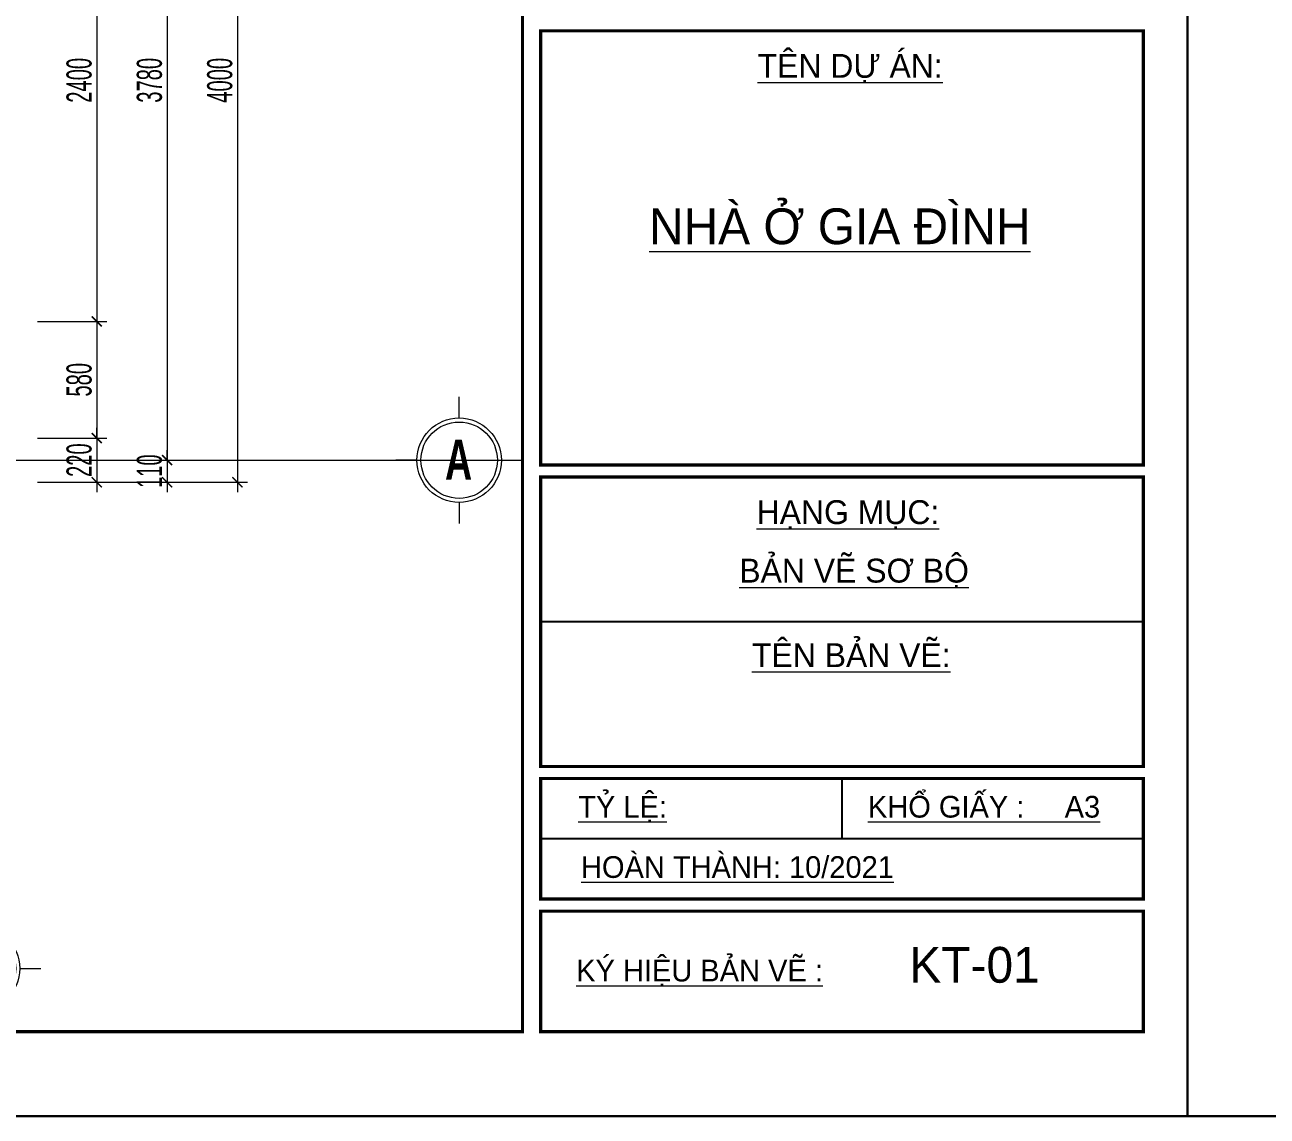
# Model space of a CAD drawing. Header units: millimetres. Extents: x 1336014 to 2939047, y -333549 to -60566.
# Drawn here: x 1382231 to 1388413, y -109720 to -104290 of the extents above; entities that cross this region are included whole.
import ezdxf
from ezdxf.enums import TextEntityAlignment as Align

# ---------------------------------------------------------------- set-up
doc = ezdxf.new("R2010")
doc.units = ezdxf.units.MM
doc.header["$MEASUREMENT"] = 0
doc.linetypes.add('CENTER2', pattern=[1.125, 0.75, -0.125, 0.125, -0.125])
for name, color, linetype, lineweight in [('05.Text', 253, 'Continuous', 18), ('08.Dim', 156, 'Continuous', 15), ('10.truc', 250, 'CENTER2', 20), ('11.Khung bo', 32, 'Continuous', 50), ('12.Khung', 36, 'Continuous', 25)]:
    doc.layers.add(name, color=color, linetype=linetype, lineweight=lineweight)
doc.layers.add('Tpl_Bound', color=1, linetype='Continuous', plot=False)
doc.styles.add('AVANTHB', font='')
doc.styles.add('TT5_Text Dim', font='hoatbif.shx', dxfattribs={"width": 0.6})
doc.styles.add('VnAvantH', font='')
doc.styles.get('AVANTHB').set_extended_font_data('.VnAvantH', bold=True)
doc.styles.get('VnAvantH').set_extended_font_data('.VnAvantH')
doc.dimstyles.new('TT5_Dim 1-50', dxfattribs={"dimscale": 50, "dimtxt": 2.5, "dimasz": 1, "dimexe": 1, "dimexo": 0.5, "dimgap": 0.5, "dimtad": 1, "dimdec": 0, "dimzin": 0, "dimdsep": 46, "dimtxsty": 'TT5_Text Dim', "dimblk": 'ARCHTICK', "dimcen": 0, "dimdle": 1, "dimclrd": 256, "dimclre": 256, "dimclrt": 1, "dimadec": 0, "dimazin": 0, "dimtfac": 0.015, "dimtdec": 0, "dimtix": 1, "dimtmove": 2, "dimatfit": 3, "dimldrblk": 'DOT', "dimfxl": 1, "dimtolj": 1, "dimtzin": 0, "dimlwd": -1, "dimlwe": -1, "dimarcsym": 1})

# ---------------------------------------------------------------- blocks, each defined once
blk = doc.blocks.new('100')
at = {"layer": '11.Khung bo', "const_width": 26.7}
for points in [[(1860913, -945240), (1860913, -916940), (1896063, -916940), (1896063, -945240)], [(1860913, -945240), (1860913, -916940), (1896063, -916940), (1896063, -945240)], [(1860913, -945240), (1860913, -916940), (1896063, -916940), (1896063, -945240)], [(1896213, -940540), (1901213, -940540), (1901213, -936940), (1896213, -936940)], [(1896213, -940540), (1901213, -940540), (1901213, -936940), (1896213, -936940)], [(1896213, -940540), (1901213, -940540), (1901213, -936940), (1896213, -936940)], [(1896213, -943040), (1901213, -943040), (1901213, -940640), (1896213, -940640)], [(1896213, -943040), (1901213, -943040), (1901213, -940640), (1896213, -940640)], [(1896213, -943040), (1901213, -943040), (1901213, -940640), (1896213, -940640)], [(1896213, -944140), (1901213, -944140), (1901213, -943140), (1896213, -943140)], [(1896213, -944140), (1901213, -944140), (1901213, -943140), (1896213, -943140)], [(1896213, -944140), (1901213, -944140), (1901213, -943140), (1896213, -943140)], [(1896213, -945240), (1901213, -945240), (1901213, -944240), (1896213, -944240)], [(1896213, -945240), (1901213, -945240), (1901213, -944240), (1896213, -944240)], [(1896213, -945240), (1901213, -945240), (1901213, -944240), (1896213, -944240)]]:
    blk.add_lwpolyline(points, close=True, dxfattribs=at)
at = {"layer": '12.Khung'}
for p, q in [((1901213, -941840), (1896213, -941840)), ((1901213, -941840), (1896213, -941840)), ((1901213, -941840), (1896213, -941840)), ((1898713, -943640), (1898713, -943140)), ((1898713, -943640), (1898713, -943140)), ((1898713, -943640), (1898713, -943140)), ((1901213, -943640), (1896213, -943640)), ((1901213, -943640), (1896213, -943640)), ((1901213, -943640), (1896213, -943640))]:
    blk.add_line(p, q, dxfattribs=at)
blk.add_lwpolyline([(1901579, -945940), (1901579, -916240), (1859580, -916240), (1859580, -945940)], close=True, dxfattribs=at)
blk.add_lwpolyline([(1901579, -945940), (1901579, -916240), (1859580, -916240), (1859580, -945940)], close=True, dxfattribs=at)
blk.add_lwpolyline([(1901579, -945940), (1901579, -916240), (1859580, -916240), (1859580, -945940)], close=True, dxfattribs=at)
at = {"layer": '05.Text', "style": 'VnAvantH'}
for s, height, p in [('%%Utªn Dù ¸N:', 198, (1898013, -937329)), ('%%Unhµ ë gia ®×nh', 297, (1897112, -938709)), ('%%Uh¹ng môc:', 198, (1898005, -941030)), ('%%Uh¹ng môc:', 198, (1898005, -941030)), ('%%Uh¹ng môc:', 198, (1898005, -941030)), ('%%Ub¶n vÏ s¬ bé', 198, (1897861, -941515)), ('%%Ub¶n vÏ s¬ bé', 198, (1897861, -941515)), ('%%Ub¶n vÏ s¬ bé', 198, (1897861, -941515)), ('%%Utªn b¶n vÏ:', 198, (1897966, -942216)), ('%%Utªn b¶n vÏ:', 198, (1897966, -942216)), ('%%Utªn b¶n vÏ:', 198, (1897966, -942216)), ('%%Utû lÖ:', 180, (1896525, -943464)), ('%%UKHæ GIÊY :     A3', 180, (1898928, -943464)), ('%%Uhoµn thµnh: 10/2021', 180, (1896548, -943964)), ('%%Uký hiÖu b¶n vÏ :', 180, (1896508, -944823))]:
    blk.add_text(s, height=height, dxfattribs=at).set_placement(p)
blk = doc.blocks.new('DANHTRUC')
for p, q in [((980383, -947347), (980383, -947137)), ((979963, -947767), (979753, -947767)), ((980803, -947767), (981013, -947767)), ((980383, -948187), (980383, -948397))]:
    blk.add_line(p, q)
for radius in [420, 380]:
    blk.add_circle((980383, -947767), radius)
blk = doc.blocks.new('_ARCHTICK')
at = {"const_width": 0.15}
blk.add_lwpolyline([(-0.5, -0.5), (0.5, 0.5)], dxfattribs=at)
blk = doc.blocks.new('*D233')
at = {"layer": '08.Dim', "transparency": 16777216}
for p, q in [((1382938.6, -102625.8), (1382938.6, -106505.8)), ((1382293.9, -102675.8), (1382988.6, -102675.8)), ((1382293.9, -106455.8), (1382988.6, -106455.8))]:
    blk.add_line(p, q, dxfattribs=at)
at = {"layer": 'Defpoints', "color": 0, "transparency": 16777216}
for p in [(1382268.9, -102675.8), (1382268.9, -106455.8), (1382938.6, -106455.8)]:
    blk.add_point(p, dxfattribs=at)
at = {"layer": '08.Dim', "transparency": 16777216, "xscale": 50, "yscale": 50, "zscale": 50}
for p, rotation in [((1382938.6, -102675.8), 90), ((1382938.6, -106455.8), 270)]:
    blk.add_blockref('_ARCHTICK', p, dxfattribs=dict(at, rotation=rotation))
at = {"layer": '08.Dim', "color": 1, "transparency": 16777216, "insert": (1382851.1, -104565.8), "char_height": 125, "attachment_point": 5, "rotation": 90, "style": 'TT5_Text Dim'}
blk.add_mtext('\\A1;3780', dxfattribs=at)
blk = doc.blocks.new('_DOT')
blk.add_line((-0.5, 0), (-1, 0))
at = {"const_width": 0.5}
blk.add_lwpolyline([(-0.25, 0, 1), (0.25, 0, 1)], format="xyb", close=True, dxfattribs=at)
blk = doc.blocks.new('*D234')
at = {"layer": '08.Dim', "transparency": 16777216}
for p, q in [((1382293.9, -106455.8), (1382988.6, -106455.8)), ((1382938.6, -106455.8), (1382938.6, -106405.8)), ((1382938.6, -106455.8), (1382938.6, -106565.8)), ((1382293.9, -106565.8), (1382988.6, -106565.8)), ((1382938.6, -106565.8), (1382938.6, -106615.8))]:
    blk.add_line(p, q, dxfattribs=at)
at = {"layer": 'Defpoints', "color": 0, "transparency": 16777216}
for p in [(1382268.9, -106455.8), (1382268.9, -106565.8), (1382938.6, -106565.8)]:
    blk.add_point(p, dxfattribs=at)
at = {"layer": '08.Dim', "transparency": 16777216, "xscale": 50, "yscale": 50, "zscale": 50}
for p, rotation in [((1382938.6, -106455.8), 270), ((1382938.6, -106565.8), 90)]:
    blk.add_blockref('_ARCHTICK', p, dxfattribs=dict(at, rotation=rotation))
at = {"layer": '08.Dim', "color": 1, "transparency": 16777216, "insert": (1382851.1, -106510.8), "char_height": 125, "attachment_point": 5, "rotation": 90, "style": 'TT5_Text Dim'}
blk.add_mtext('\\A1;110', dxfattribs=at)
blk = doc.blocks.new('*D235')
at = {"layer": '08.Dim', "transparency": 16777216}
for p, q in [((1382293.9, -102565.8), (1383338.6, -102565.8)), ((1383288.6, -102515.8), (1383288.6, -106615.8)), ((1382293.9, -106565.8), (1383338.6, -106565.8))]:
    blk.add_line(p, q, dxfattribs=at)
at = {"layer": 'Defpoints', "color": 0, "transparency": 16777216}
for p in [(1382268.9, -102565.8), (1382268.9, -106565.8), (1383288.6, -106565.8)]:
    blk.add_point(p, dxfattribs=at)
at = {"layer": '08.Dim', "transparency": 16777216, "xscale": 50, "yscale": 50, "zscale": 50}
for p, rotation in [((1383288.6, -102565.8), 90), ((1383288.6, -106565.8), 270)]:
    blk.add_blockref('_ARCHTICK', p, dxfattribs=dict(at, rotation=rotation))
at = {"layer": '08.Dim', "color": 1, "transparency": 16777216, "insert": (1383201.1, -104565.8), "char_height": 125, "attachment_point": 5, "rotation": 90, "style": 'TT5_Text Dim'}
blk.add_mtext('\\A1;4000', dxfattribs=at)
blk = doc.blocks.new('*D289')
at = {"layer": '08.Dim', "transparency": 16777216}
for p, q in [((1382293.9, -103365.8), (1382638.6, -103365.8)), ((1382588.6, -103315.8), (1382588.6, -105815.8)), ((1382293.9, -105765.8), (1382638.6, -105765.8))]:
    blk.add_line(p, q, dxfattribs=at)
at = {"layer": 'Defpoints', "color": 0, "transparency": 16777216}
for p in [(1382268.9, -103365.8), (1382268.9, -105765.8), (1382588.6, -105765.8)]:
    blk.add_point(p, dxfattribs=at)
at = {"layer": '08.Dim', "transparency": 16777216, "xscale": 50, "yscale": 50, "zscale": 50}
for p, rotation in [((1382588.6, -103365.8), 90), ((1382588.6, -105765.8), 270)]:
    blk.add_blockref('_ARCHTICK', p, dxfattribs=dict(at, rotation=rotation))
at = {"layer": '08.Dim', "color": 1, "transparency": 16777216, "insert": (1382501.1, -104565.8), "char_height": 125, "attachment_point": 5, "rotation": 90, "style": 'TT5_Text Dim'}
blk.add_mtext('\\A1;2400', dxfattribs=at)
blk = doc.blocks.new('*D290')
at = {"layer": '08.Dim', "transparency": 16777216}
for p, q in [((1382588.6, -105715.8), (1382588.6, -106395.8)), ((1382293.9, -105765.8), (1382638.6, -105765.8)), ((1382293.9, -106345.8), (1382638.6, -106345.8))]:
    blk.add_line(p, q, dxfattribs=at)
at = {"layer": 'Defpoints', "color": 0, "transparency": 16777216}
for p in [(1382268.9, -105765.8), (1382268.9, -106345.8), (1382588.6, -106345.8)]:
    blk.add_point(p, dxfattribs=at)
at = {"layer": '08.Dim', "transparency": 16777216, "xscale": 50, "yscale": 50, "zscale": 50}
for p, rotation in [((1382588.6, -105765.8), 90), ((1382588.6, -106345.8), 270)]:
    blk.add_blockref('_ARCHTICK', p, dxfattribs=dict(at, rotation=rotation))
at = {"layer": '08.Dim', "color": 1, "transparency": 16777216, "insert": (1382501.1, -106055.8), "char_height": 125, "attachment_point": 5, "rotation": 90, "style": 'TT5_Text Dim'}
blk.add_mtext('\\A1;580', dxfattribs=at)
blk = doc.blocks.new('*D291')
at = {"layer": '08.Dim', "transparency": 16777216}
for p, q in [((1382588.6, -106345.8), (1382588.6, -106295.8)), ((1382293.9, -106345.8), (1382638.6, -106345.8)), ((1382588.6, -106345.8), (1382588.6, -106565.8)), ((1382293.9, -106565.8), (1382638.6, -106565.8)), ((1382588.6, -106565.8), (1382588.6, -106615.8))]:
    blk.add_line(p, q, dxfattribs=at)
at = {"layer": 'Defpoints', "color": 0, "transparency": 16777216}
for p in [(1382268.9, -106345.8), (1382268.9, -106565.8), (1382588.6, -106565.8)]:
    blk.add_point(p, dxfattribs=at)
at = {"layer": '08.Dim', "transparency": 16777216, "xscale": 50, "yscale": 50, "zscale": 50}
for p, rotation in [((1382588.6, -106345.8), 270), ((1382588.6, -106565.8), 90)]:
    blk.add_blockref('_ARCHTICK', p, dxfattribs=dict(at, rotation=rotation))
at = {"layer": '08.Dim', "color": 1, "transparency": 16777216, "insert": (1382501.1, -106455.8), "char_height": 125, "attachment_point": 5, "rotation": 90, "style": 'TT5_Text Dim'}
blk.add_mtext('\\A1;220', dxfattribs=at)

msp = doc.modelspace()

# ---------------------------------------------------------------- linework, layer by layer
at = {"layer": '10.truc'}
msp.add_line((1363917.5, -106455.8), (1384707.3, -106455.8), dxfattribs=at)
at = {"layer": 'Tpl_Bound', "color": 1}
for points in [[(1362817.5, -109719.8), (1362817.5, -91900), (1388017.3, -91900), (1388017.3, -109719.8)], [(1388017.3, -109719.8), (1388017.3, -91900), (1413217, -91900), (1413217, -109719.8)]]:
    msp.add_lwpolyline(points, close=True, dxfattribs=at)

# ---------------------------------------------------------------- block references
at = {"layer": '05.Text'}
for name, p, xscale, yscale, zscale in [('100', (247069.7, 457844.1), 0.6, 0.6, 0.6), ('100', (272269.5, 457844.1), 0.6, 0.6, 0.6), ('DANHTRUC', (894200.6, 367427.5), 0.5, 0.5, 0.5), ('DANHTRUC', (891803.8, 364898.4), 0.5, 0.5, 0.5)]:
    msp.add_blockref(name, p, dxfattribs=dict(at, xscale=xscale, yscale=yscale, zscale=zscale))

# ---------------------------------------------------------------- texts
at = {"layer": '05.Text', "style": 'AVANTHB', "width": 0.7}
msp.add_text('A', height=200, dxfattribs=at).set_placement((1384321.5, -106553.5))
at = {"layer": '05.Text', "style": 'VnAvantH'}
msp.add_text('KT-01', height=178.2, dxfattribs=at).set_placement((1387281.5, -109055.9), align=Align.RIGHT)

# ---------------------------------------------------------------- dimensions: what is measured, and where the dimension line sits
at = {"layer": '08.Dim'}
for base, p1, p2, picture, middle in [((1383288.6, -106565.8), (1382268.9, -102565.8), (1382268.9, -106565.8), '*D235', (1383201.1, -104565.8)), ((1382938.6, -106455.8), (1382268.9, -102675.8), (1382268.9, -106455.8), '*D233', (1382851.1, -104565.8)), ((1382588.6, -105765.8), (1382268.9, -103365.8), (1382268.9, -105765.8), '*D289', (1382501.1, -104565.8)), ((1382588.6, -106345.8), (1382268.9, -105765.8), (1382268.9, -106345.8), '*D290', (1382501.1, -106055.8)), ((1382588.6, -106565.8), (1382268.9, -106345.8), (1382268.9, -106565.8), '*D291', (1382501.1, -106455.8)), ((1382938.6, -106565.8), (1382268.9, -106455.8), (1382268.9, -106565.8), '*D234', (1382851.1, -106510.8))]:
    dim = msp.add_linear_dim(base=base, p1=p1, p2=p2, angle=90, dimstyle='TT5_Dim 1-50', dxfattribs=at)
    dim.commit()
    dim.dimension.update_dxf_attribs({"geometry": picture, "text_midpoint": middle})

doc.saveas('drawing.dxf')
